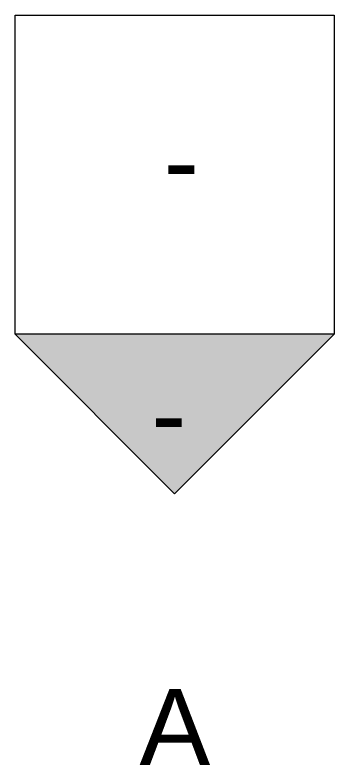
# Model space of a CAD drawing. Header units: centimetres. Extents: x -63 to 12757, y -227 to 7527.
# Drawn here: x 4301.2 to 4351.2, y 7409.6 to 7527 of the extents above; entities that cross this region are included whole.
import ezdxf

# ---------------------------------------------------------------- set-up
doc = ezdxf.new("R2010")
doc.units = ezdxf.units.CM
doc.layers.add('A----___J_MARKEN', color=252, linetype='Continuous', lineweight=15)
doc.styles.add('Arial', font='arial.ttf', dxfattribs={"height": 11.90625})

# ---------------------------------------------------------------- blocks, each defined once
blk = doc.blocks.new('Ansicht - Ansichtensymbol _1_-2097923-033O')
at = {"layer": 'A----___J_MARKEN'}
for p, q in [((-0.5, -0.5), (-0.5, 0.5)), ((-0.5, 0.5), (0.5, 0.5)), ((0.5, 0.5), (0.5, -0.5)), ((0.5, -0.5), (-0.5, -0.5))]:
    blk.add_line(p, q, dxfattribs=at)
blk = doc.blocks.new('Ansicht - Ansichtensymbol _1_-2097925-033O')
at = {"layer": 'A----___J_MARKEN'}
blk.add_hatch(color=256, dxfattribs=at).paths.add_polyline_path([(0.5, 0), (-0.5, 0), (0, 0.5)], flags=0)
for p, q in [((0, 0.5), (-0.5, 0)), ((0.5, 0), (0, 0.5)), ((-0.5, 0), (0.5, 0))]:
    blk.add_line(p, q, dxfattribs=at)

msp = doc.modelspace()

# ---------------------------------------------------------------- block references
at = {"layer": 'A----___J_MARKEN', "xscale": 49.99999999999998, "yscale": 49.99999999999998, "zscale": 49.99999999999998}
for name, p, rotation in [('Ansicht - Ansichtensymbol _1_-2097923-033O', (4326.2, 7502.04), 90.0000000000001), ('Ansicht - Ansichtensymbol _1_-2097925-033O', (4326.2, 7477.04), 180)]:
    msp.add_blockref(name, p, dxfattribs=dict(at, rotation=rotation))

# ---------------------------------------------------------------- texts
at = {"layer": 'A----___J_MARKEN', "char_height": 11.91, "attachment_point": 1, "style": 'Arial'}
for s, insert, width in [('-', (4324.48, 7510.12), 6.8143), ('-', (4322.54, 7470.5), 6.8143), ('A', (4320.7, 7421.48), 13.6287)]:
    msp.add_mtext(s, dxfattribs=dict(at, insert=insert, width=width))

doc.saveas('drawing.dxf')
